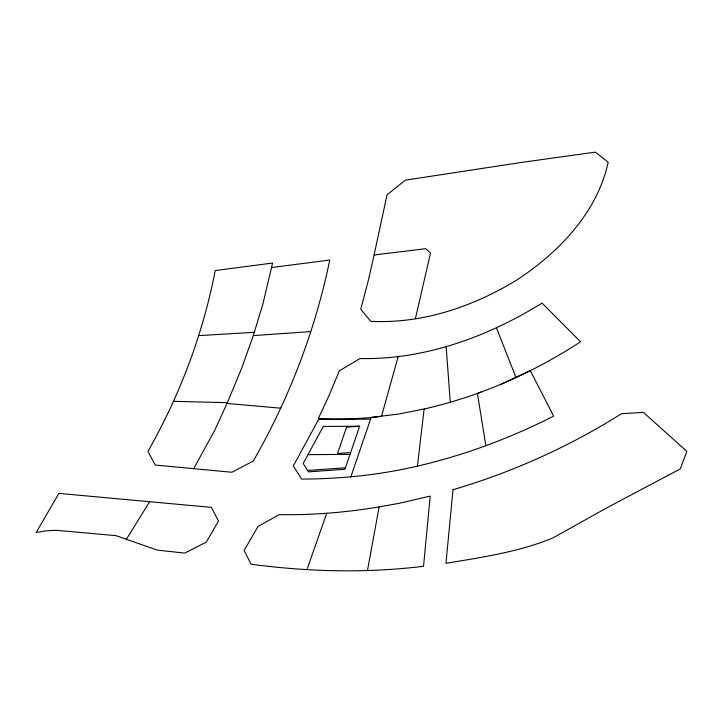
<?xml version="1.0" encoding="UTF-8"?>
<svg xmlns="http://www.w3.org/2000/svg" width="723" height="723" viewBox="0 0 723 723"><rect width="100%" height="100%" fill="white"/><g stroke="black" fill="none" stroke-linecap="round" stroke-linejoin="round"><path stroke-width="1.08" d="M370.583 419.141L318.599 419.448L293.366 465.91L301.536 479.078C340.542 478.978 379.439 474.975 417.442 466.127L424.103 409.001C479.792 396.385 532.788 372.96 580.542 341.789L542.051 303.091C487.736 336.819 424.591 359.927 360.018 358.536L339.313 370.854L328.92 395.824L318.436 418.364C339.467 419.692 360.578 418.87 381.5 416.394L398.12 356.728M367.474 570.501L379.123 506.904L398.698 503.416L430.203 496.105L423.542 566.263C366.281 573.375 308.224 571.794 251.089 564.247L244.076 550.447L258.12 526.371L279.223 514.613C312.67 515.255 346.136 512.399 379.123 506.904M374.107 254.975L368.45 280.036L360.75 309.218L370.782 321.31C422.214 324.003 473.267 306.633 516.791 280.018C558.734 252.499 597.252 212.643 608.197 162.223L595.336 152.137L519.521 162.702L405.386 180.172L387.022 194.83L374.107 254.975L425.603 248.703L430.546 252.969L415.373 318.716M280.786 408.179L227.049 403.452L242.042 367.275L253.294 335.599L262.883 304.067L272.598 263.027L215.201 270.583C203.009 334.026 179.819 395.264 147.935 451.405L155.255 465.043L231.839 472.264L253.24 461.102C289.101 398.698 315.192 330.547 329.76 260.054L271.667 267.51M359.638 426.236L344.925 469.263L308.414 471.875L303.208 463.47L323.308 426.443L359.638 426.236L346.543 427.176L337.542 453.484L350.646 452.553M350.782 477.044L371.17 417.424L398.762 414.017L424.103 409.001M306.941 569.625L326.769 513.203M193.674 468.667L214.46 430.8L227.402 402.675L173.375 401.328M126.344 539.286L149.661 501.726L211.387 507.365L218.5 521.084L206.272 542.16L184.699 553.095L157.225 550.086L115.996 535.653L56.051 530.275L45.612 530.899L36.15 532.526L58.906 493.393L149.661 501.726M501.744 383.985L530.311 370.601L553.601 416.132C510.384 438.066 464.681 455.192 417.442 466.127M481.247 392.074L477.424 393.393L485.874 445.766M307.555 470.492L345.431 467.781M253.294 335.599L310.637 331.613M198.753 335.626L254.279 332.309M307.998 454.64L350.013 454.396M496.439 327.727L515.969 377.523M446.163 346.57L450.257 402.16M453.014 489.688L445.937 563.325C481.997 557.306 518.942 551.992 552.878 537.939L607.682 507.383L680.271 468.92L686.85 451.333L643.38 412.39L621.59 413.701C569.173 446.597 512.417 472.3 453.014 489.688"/></g></svg>
